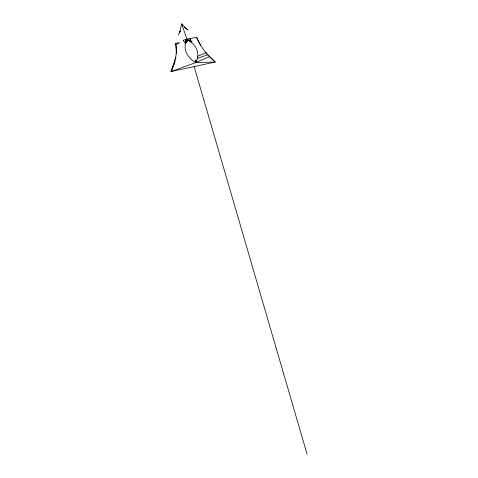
<?xml version="1.0" encoding="UTF-8"?>
<svg xmlns="http://www.w3.org/2000/svg" width="478" height="478" viewBox="0 0 478 478"><rect width="100%" height="100%" fill="white"/><g stroke="black" fill="none" stroke-linecap="round" stroke-linejoin="round"><path stroke-width="0.72" d="M205.253 52.287L215.273 61.997L195.813 62.57A22.896 18.481 6.1 0 1 185.392 43.325L185.972 39.447L186.934 39.19A25.047 1.775 -13.1 0 1 189.563 38.652L190.417 38.479A25.047 1.775 -13.1 0 1 196.589 37.356A64.524 59.947 23 0 0 205.994 52.741L209.478 56.649A64.524 59.947 23 0 0 215.273 61.997L170.951 71.575L176.047 57.354M175.157 61.674L170.951 71.575L195.813 62.57L196.787 60.551L197.778 56.267A22.4 18.08 6.1 0 0 191.218 42.046L189.563 38.652M179.794 32.337L181.682 23.9L187.382 29.69M185.392 43.325L186.934 39.19L187.699 40.69L186.145 42.912L185.972 39.447A27.849 14.298 -20.1 0 0 183.098 40.319L185.392 43.325L186.934 39.19L181.682 23.9L181.945 24.802M173.843 64.966L175.964 55.568A51.373 47.734 23 0 0 176.035 45.852L175.731 43.426L179.543 42.602L177.338 44.149L175.731 43.426L176.645 53.835M179.674 32.253L180.116 30.903M195.813 62.57L196.583 60.324L195.138 60.264L195.813 62.57L209.478 56.649M172.032 69.424L173.173 66.753M178.169 35.127L180.343 31.118M192.072 40.959L191.218 42.046L186.934 39.19L190.907 41.801M197.778 56.267L205.994 52.741M197.444 58.441L207.697 54.731M195.138 60.264L196.787 60.551L196.583 60.324M186.934 39.19L191.218 42.046L190.417 38.479M196.589 37.356L200.712 45.828M194.116 66.567L307.049 454.1M188.135 29.953A16.18 15.033 23 0 1 184.484 27.336M186.42 41.012L186.008 41.216L187.699 40.69L186.42 41.012"/></g></svg>
